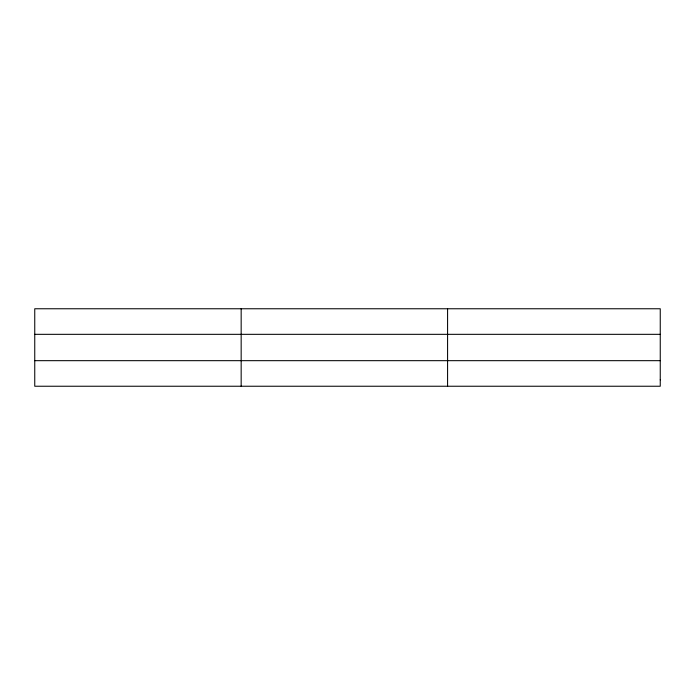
<?xml version="1.0" encoding="UTF-8"?>
<svg xmlns="http://www.w3.org/2000/svg" width="695" height="695" viewBox="0 0 695 695"><rect width="100%" height="100%" fill="white"/><g stroke="black" fill="none" stroke-linecap="round" stroke-linejoin="round"><path stroke-width="1.04" d="M241.165 308.762L241.165 386.238M447.58 308.762L447.58 386.238M34.75 334.33L660.25 334.33M34.75 360.67L660.25 360.67M660.25 379.844L660.25 386.238L34.75 386.238L34.75 308.762L660.25 308.762L660.25 379.844"/></g></svg>
